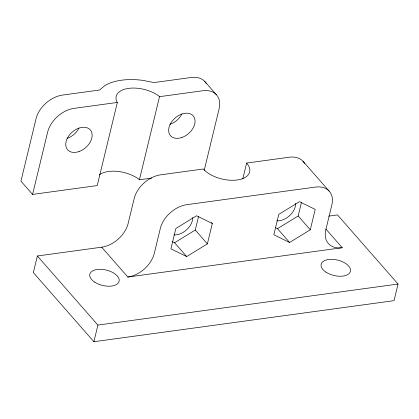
<?xml version="1.0" encoding="UTF-8"?>
<svg xmlns="http://www.w3.org/2000/svg" width="419" height="419" viewBox="0 0 419 419"><rect width="100%" height="100%" fill="white"/><g stroke="black" fill="none" stroke-linecap="round" stroke-linejoin="round"><path stroke-width="0.63" d="M32.572 194.411L47.656 132.069A25.13 17.142 -41.2 0 1 74.121 108.353L117.351 102.44L97.239 185.565L32.572 194.411L20.95 181.139L36.034 118.797A25.13 17.142 -41.2 0 1 62.499 95.087L99.628 90.006L104.818 85.638A51.673 27.151 13.6 0 1 143.089 80.406L154.003 82.569L191.132 77.489A25.13 17.142 -41.2 0 1 206.405 83.685M304.555 163.415A25.13 17.142 -41.2 0 0 289.283 157.225L246.623 163.059A25.381 13.335 13.6 0 1 237.196 179.981A25.381 13.335 13.6 0 1 203.315 168.983L160.65 174.817A25.13 17.142 -41.2 0 0 134.185 198.533L128.151 223.468A25.13 17.142 -41.2 0 1 101.686 247.184L37.37 255.983L33.347 272.607L93.887 341.715L394.028 300.659L398.05 284.035L337.515 214.926L328.685 216.131M93.887 341.715L97.91 325.092L37.37 255.983M151.704 178.112L139.417 179.793L159.529 96.669L158.607 95.846A25.381 13.335 13.6 0 0 128.633 88.362A25.381 13.335 13.6 0 0 116.781 101.566L117.351 102.44M204.236 170.313L219.163 108.605A25.13 17.142 -41.2 0 0 202.754 90.755L159.529 96.669M172.246 241.595L174.582 242.737L195.27 230.047L198.564 216.45M212.313 223.474L196.558 215.769L175.87 228.46L170.931 248.855L186.691 256.559L207.379 243.868L212.313 223.474L211.48 222.52M242.784 178.923L246.623 163.059M275.739 227.805L277.488 228.664L298.176 215.974L301.465 202.372M310.285 229.795L315.219 209.395L299.465 201.691L278.771 214.381L273.837 234.776L289.597 242.486L310.285 229.795L298.176 215.974M101.686 247.184L127.837 277.038L342.229 247.713L325.935 229.114M97.91 325.092L398.05 284.035M139.417 179.793L138.5 178.971A25.381 13.335 13.6 0 0 99.334 174.833M302.974 161.236L329.125 191.09M204.818 81.501L216.44 94.773M277.488 228.664L289.597 242.486M195.27 230.047L207.379 243.868M174.582 242.737L186.691 256.559M181.914 113.937A15.079 10.286 -41.2 0 1 169.983 124.317M79.008 128.015A15.079 10.286 -41.2 0 1 67.077 138.39M342.229 247.713A25.13 17.142 -41.2 0 1 325.814 229.863L331.848 204.928A25.13 17.142 -41.2 0 0 315.439 187.078L186.806 204.676A25.13 17.142 -41.2 0 0 160.336 228.386L154.307 253.322A25.13 17.142 -41.2 0 1 127.837 277.038M295.631 203.419A15.079 10.286 -41.2 0 1 279.405 220.734L278.86 220.797A15.079 10.286 -41.2 0 1 276.765 220.823M192.724 217.498A15.079 10.286 -41.2 0 1 173.859 234.902M79.076 151.531A15.079 10.286 -41.2 0 0 90.315 129.948A15.079 10.286 -41.2 0 0 67.433 138.05A15.079 10.286 -41.2 0 0 79.076 151.531M181.982 137.458A15.079 10.286 -41.2 0 0 193.222 115.869A15.079 10.286 -41.2 0 0 170.339 123.977A15.079 10.286 -41.2 0 0 181.982 137.458M94.6 282.076A15.079 7.924 13.6 0 0 118.917 281.919A15.079 7.924 13.6 0 0 99.874 269.281A15.079 7.924 13.6 0 0 94.6 282.076M325.935 272.104A15.079 7.924 13.6 0 0 350.258 271.941A15.079 7.924 13.6 0 0 331.209 259.309A15.079 7.924 13.6 0 0 325.935 272.104"/></g></svg>
